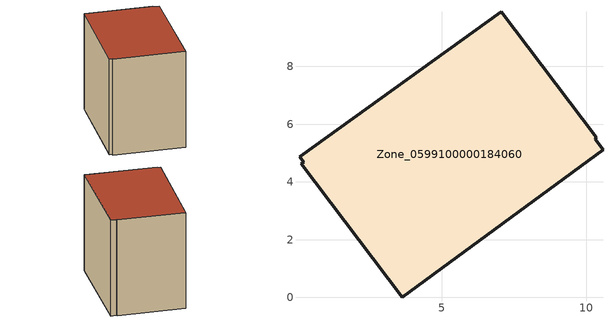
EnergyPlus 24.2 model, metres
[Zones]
Zone_0599100000184060
 floor ground (C_G): 10.31,5.47 10.59,5.12 3.63,0 0.14,4.64 0.22,4.68 0.08,4.88 7.06,9.9 10.35,5.55 z0
 wall outside (C_F): 10.35,5.55 7.06,9.9 0.08,4.88 0.22,4.68 0.14,4.64 3.63,0 10.59,5.12 10.31,5.47 10.35,5.55 z0:8.12
 roof outside (C_R): 10.59,5.12 10.31,5.47 10.35,5.55 7.06,9.9 0.08,4.88 0.22,4.68 0.14,4.64 3.63,0 z8.12
[BUILDING]
Pand.0599100000184060: North Axis=0; Terrain=City; Loads Convergence Tolerance Value=0.04; Temperature Convergence Tolerance Value=0.4; Solar Distribution=FullExterior; Maximum Number of Warmup Days=25; Minimum Number of Warmup Days=1
[Site:Location]
Rotterdam.The.Hague.AP_ZH_NLD Design_Conditions: Latitude=51.96; Longitude=4.45; Time Zone=1; Elevation=-4.5
[SITE:GROUNDTEMPERATURE:BUILDINGSURFACE]
18, 18, 18, 18, 18, 18, 18, 18, 18, 18, 18, 18
[MATERIAL] Thermal Absorptance=0.9; Solar Absorptance=0.7; Visible Absorptance=0.7
Name | Roughness | Thickness | Conductivity | Density | Specific Heat
G.TI.1946-1964 | MediumSmooth | 0.15 | 1 | 540 | 1210
F.TI.1946-1964 | Rough | 0.3 | 0.857143 | 1920 | 840
R.TI.1946-1964 | MediumRough | 0.2 | 0.277778 | 1500 | 1000
[CONSTRUCTION]
C_G: G.TI.1946-1964
C_F: F.TI.1946-1964
C_R: R.TI.1946-1964
[ZONE]
Zone_0599100000184060: Type=1; Multiplier=1; Ceiling Height=Autocalculate; Volume=Autocalculate; Floor Area=autocalculate; Part of Total Floor Area=Yes
[ZONEINFILTRATION:DESIGNFLOWRATE]
Infil_Zone_0599100000184060: Zone or ZoneList or Space or SpaceList=Zone_0599100000184060; Schedule=AlwaysOn; Design Flow Rate Calculation Method=Flow/Area; Flow Rate per Floor Area=0.003; Constant Term Coefficient=1; Temperature Term Coefficient=0; Velocity Term Coefficient=0; Velocity Squared Term Coefficient=0
[HVACTEMPLATE:ZONE:IDEALLOADSAIRSYSTEM]
Zone_0599100000184060: Maximum Heating Supply Air Temperature=50; Minimum Cooling Supply Air Temperature=13; Maximum Heating Supply Air Humidity Ratio=0.0156; Minimum Cooling Supply Air Humidity Ratio=0.0077; Heating Limit=NoLimit; Cooling Limit=NoLimit; Dehumidification Control Type=ConstantSensibleHeatRatio; Cooling Sensible Heat Ratio=0.7; Dehumidification Setpoint=60; Humidification Control Type=None; Humidification Setpoint=30; Outdoor Air Method=None; Outdoor Air Flow Rate per Person=0.00944; Outdoor Air Flow Rate per Zone Floor Area=0; Outdoor Air Flow Rate per Zone=0; Demand Controlled Ventilation Type=None; Outdoor Air Economizer Type=NoEconomizer; Heat Recovery Type=None; Sensible Heat Recovery Effectiveness=0.7; Latent Heat Recovery Effectiveness=0.65
[ZONECONTROL:THERMOSTAT]
ThermostatControl_Zone_0599100000184060: Zone or ZoneList=Zone_0599100000184060; Control Type Schedule=DualSetpointControlType; Control 1=Thermostat_Zone_0599100000184060; Temperature Difference Between Cutout And Setpoint=0
[THERMOSTATSETPOINT:DUALSETPOINT]
Thermostat_Zone_0599100000184060: Heating Setpoint Temperature Schedule=HeatingSetpoint_Zone_0599100000184060; Cooling Setpoint Temperature Schedule=CoolingSetpoint_Zone_0599100000184060
[SCHEDULE:COMPACT]
HeatingSetpoint_Zone_0599100000184060: Through: 12/31, For: AllDays, Until: 24:00, 21
CoolingSetpoint_Zone_0599100000184060: Through: 12/31, For: AllDays, Until: 24:00, 24
DualSetpointControlType: Through: 12/31, For: AllDays, Until: 24:00, 4
AlwaysOn: Through: 12/31, For: AllDays, Until: 24:00, 1
